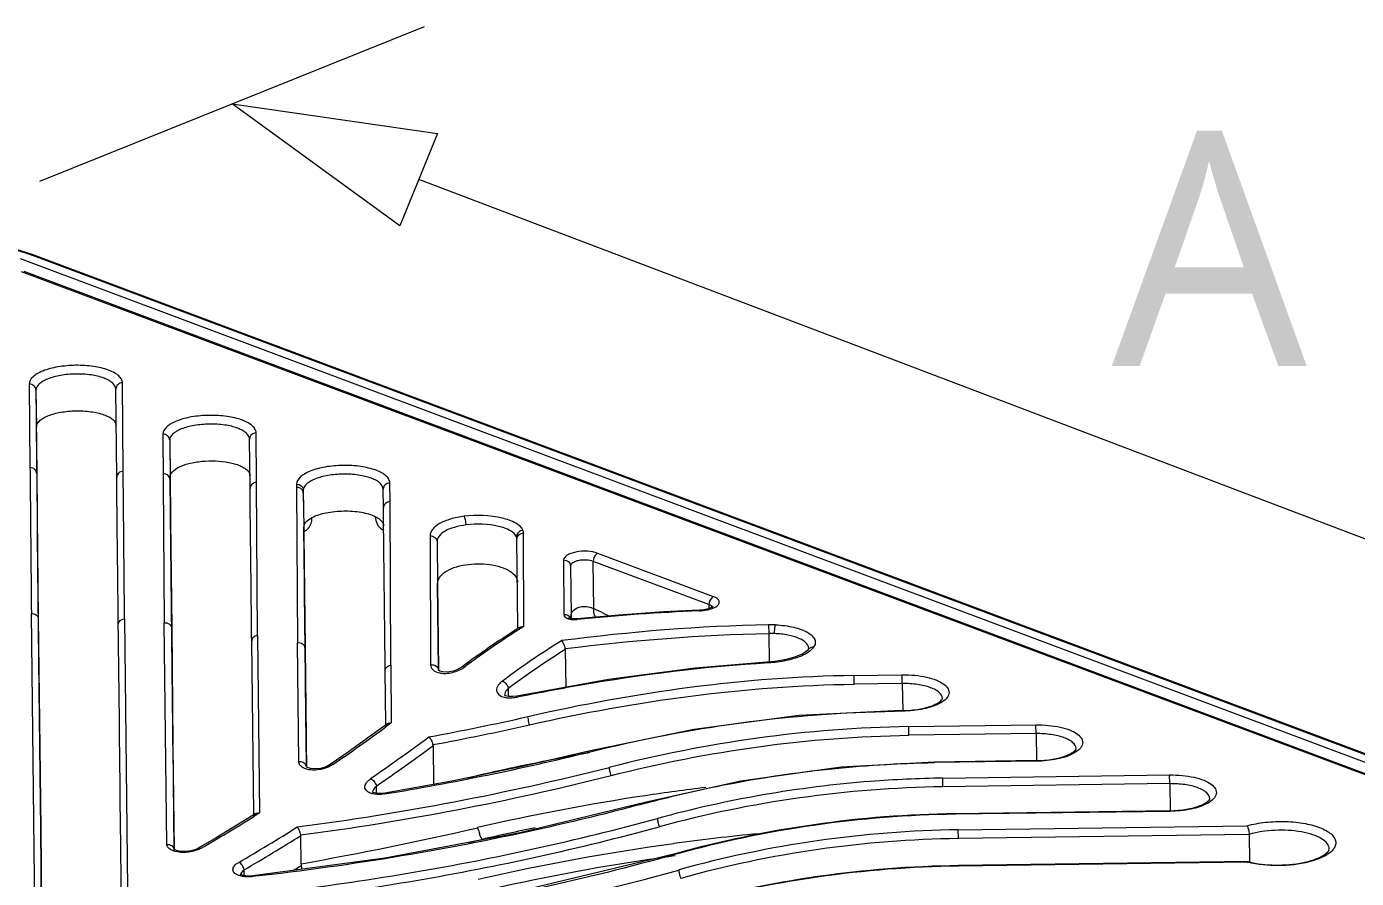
# Model space of a CAD drawing. Header units: millimetres. Extents: x 4229 to 8429, y -1187 to 1783.
# Drawn here: x 7250.9 to 7364.2, y 507 to 579.6 of the extents above; entities that cross this region are included whole.
import ezdxf

# ---------------------------------------------------------------- set-up
doc = ezdxf.new("R2010")
doc.units = ezdxf.units.MM
doc.styles.add('圖框文字', font='Microsoft JhengHei.ttf')

msp = doc.modelspace()

# ---------------------------------------------------------------- linework, layer by layer
at = {"lineweight": 5}
for p, q in [((7251.99, 566.45), (7284.8, 579.63)), ((7282.7, 562.64), (7268.4, 573.04)), ((7268.4, 573.04), (7285.9, 570.52)), ((7285.9, 570.52), (7282.7, 562.64))]:
    msp.add_line(p, q, dxfattribs=at)
at = {"linetype": 'Continuous', "lineweight": 5}
for p, q in [((7392.53, 525.47), (7284.3, 566.58)), ((7251.43, 560.17), (7249.8, 560.67)), ((7251.22, 560.16), (7251.43, 560.17)), ((7376.11, 513.39), (7251.22, 560.16)), ((7376.32, 513.4), (7251.43, 560.17)), ((7375.27, 513.04), (7250.34, 559.82)), ((7372.94, 512.86), (7250.44, 558.73)), ((7373.15, 512.87), (7250.65, 558.74)), ((7251.09, 549.15), (7251.16, 542.03)), ((7258.55, 541.19), (7258.48, 548.73)), ((7259.11, 541.72), (7259.04, 549.26)), ((7251.67, 548.64), (7251.71, 545.5)), ((7251.67, 548.64), (7251.74, 541.51)), ((7251.79, 537.86), (7251.71, 545.5)), ((7262.49, 544.88), (7262.61, 528.8)), ((7263.07, 544.37), (7263.11, 541.23)), ((7263.07, 544.37), (7263.1, 540.99)), ((7269.92, 540.24), (7269.88, 544.46)), ((7270.48, 540.77), (7270.44, 544.99)), ((7251.74, 541.51), (7251.77, 538.05)), ((7263.1, 540.99), (7263.13, 538.05)), ((7263.14, 538.01), (7263.11, 541.23)), ((7270.55, 527.71), (7270.48, 540.77)), ((7273.89, 540.61), (7273.89, 540.35)), ((7273.89, 540.35), (7273.96, 527.08)), ((7274.46, 540.1), (7274.51, 536.94)), ((7274.46, 540.1), (7274.46, 539.84)), ((7274.46, 539.84), (7274.49, 536.98)), ((7281.29, 538.6), (7281.27, 540.19)), ((7281.85, 539.13), (7281.83, 540.72)), ((7281.91, 525.18), (7281.85, 539.13)), ((7251.77, 538.05), (7251.77, 537.87)), ((7251.77, 537.87), (7251.87, 529.16)), ((7263.13, 538.05), (7263.13, 537.49)), ((7263.13, 537.49), (7263.24, 528.37)), ((7274.49, 536.98), (7274.5, 536.27)), ((7274.5, 536.27), (7274.61, 526.64)), ((7274.51, 536.58), (7274.64, 536.66)), ((7274.63, 536.65), (7274.63, 536.65)), ((7281.21, 536.75), (7281.21, 536.75)), ((7281.21, 536.75), (7281.31, 536.69)), ((7285.27, 536.21), (7285.31, 525.22)), ((7293.25, 528.49), (7293.23, 536.45)), ((7285.86, 535.71), (7285.91, 532.14)), ((7285.86, 535.71), (7285.9, 532.15)), ((7292.75, 528.42), (7292.67, 535.92)), ((7296.65, 534.16), (7296.66, 529.51)), ((7299.23, 530), (7299.17, 534.04)), ((7309.03, 530.35), (7299.17, 534.04)), ((7309.42, 531.03), (7299.56, 534.72)), ((7297.24, 533.65), (7297.3, 529.45)), ((7297.24, 533.65), (7297.28, 529.46)), ((7285.9, 532.15), (7285.98, 524.76)), ((7285.99, 524.88), (7285.91, 532.14)), ((7251.57, 504.04), (7251.28, 529.59)), ((7297.28, 529.46), (7297.28, 529.2)), ((7297.3, 529.2), (7297.3, 529.45)), ((7301.35, 529.46), (7297.8, 529.15)), ((7300.02, 529.62), (7300.51, 529.39)), ((7305.17, 529.73), (7301.35, 529.46)), ((7308.22, 529.88), (7305.17, 529.73)), ((7308.59, 529.91), (7308.22, 529.88)), ((7308.22, 529.83), (7308.22, 529.88)), ((7308.99, 529.99), (7308.59, 529.91)), ((7309.27, 530.1), (7308.99, 529.99)), ((7309.03, 530.35), (7309.04, 530.01)), ((7309.4, 530.18), (7309.27, 530.1)), ((7309.41, 530.19), (7309.4, 530.18)), ((7251.87, 529.16), (7252, 518.19)), ((7259.21, 529.13), (7259.48, 506.14)), ((7262.83, 509.91), (7262.61, 528.8)), ((7263.24, 528.37), (7263.35, 518.42)), ((7292.75, 528.31), (7292.66, 528.25)), ((7292.75, 528.31), (7292.66, 528.25)), ((7292.75, 528.31), (7292.75, 528.42)), ((7297.25, 529.2), (7297.22, 529.21)), ((7297.25, 529.19), (7297.25, 529.2)), ((7297.31, 529.18), (7297.25, 529.19)), ((7297.52, 529.14), (7297.31, 529.18)), ((7297.8, 529.15), (7297.52, 529.14)), ((7314.11, 528.63), (7314.13, 527.89)), ((7270.23, 512.53), (7270.06, 527.25)), ((7270.55, 527.71), (7270.73, 512.61)), ((7314.13, 527.89), (7314.16, 525.46)), ((7274.08, 516.96), (7273.96, 527.08)), ((7274.61, 526.64), (7274.69, 519.07)), ((7296.78, 526.54), (7296.83, 523.32)), ((7317.05, 526.16), (7316.42, 525.89)), ((7317.43, 526.44), (7317.05, 526.16)), ((7317.5, 526.52), (7317.43, 526.44)), ((7281.91, 525.18), (7281.96, 520.27)), ((7285.99, 524.76), (7285.99, 524.88)), ((7287.71, 524.87), (7287.25, 524.69)), ((7287.98, 525.03), (7287.71, 524.87)), ((7287.98, 525.03), (7287.98, 525.03)), ((7307.85, 524.94), (7300.49, 523.98)), ((7314.65, 525.51), (7307.85, 524.94)), ((7314.12, 525.41), (7314.12, 525.46)), ((7315.61, 525.66), (7314.65, 525.51)), ((7316.42, 525.89), (7315.61, 525.66)), ((7281.49, 520.19), (7281.44, 524.72)), ((7286.09, 524.69), (7285.98, 524.76)), ((7285.98, 524.76), (7285.98, 524.76)), ((7285.98, 524.76), (7285.98, 524.76)), ((7286.36, 524.62), (7286.09, 524.69)), ((7286.76, 524.6), (7286.36, 524.62)), ((7287.25, 524.69), (7286.76, 524.6)), ((7300.49, 523.98), (7292.65, 522.56)), ((7321.42, 524.31), (7325.51, 524.37)), ((7321.43, 523.57), (7321.42, 524.31)), ((7325.52, 523.62), (7325.51, 524.37)), ((7291.65, 522.62), (7291.61, 522.64)), ((7291.61, 522.64), (7291.61, 522.64)), ((7291.62, 522.61), (7291.62, 522.61)), ((7291.7, 522.59), (7291.65, 522.62)), ((7291.96, 522.52), (7291.95, 523.22)), ((7325.52, 523.62), (7321.43, 523.57)), ((7325.52, 523.62), (7325.56, 521.32)), ((7291.94, 522.53), (7291.7, 522.59)), ((7292.33, 522.52), (7291.94, 522.53)), ((7292.65, 522.56), (7292.33, 522.52)), ((7316.73, 520.89), (7307.76, 519.72)), ((7324.87, 521.31), (7316.73, 520.89)), ((7325.54, 521.32), (7324.87, 521.31)), ((7324.87, 521.26), (7324.87, 521.31)), ((7325.54, 521.27), (7324.87, 521.26)), ((7325.54, 521.32), (7325.54, 521.27)), ((7281.63, 520.19), (7280.17, 519.13)), ((7281.96, 520.27), (7281.49, 519.93)), ((7281.96, 520.27), (7281.49, 519.93)), ((7281.49, 520.09), (7281.49, 520.19)), ((7307.76, 519.72), (7298.81, 517.86)), ((7326.07, 519.95), (7336.91, 520.1)), ((7326.08, 519.21), (7326.07, 519.95)), ((7336.92, 519.36), (7326.08, 519.21)), ((7336.92, 519.36), (7336.91, 520.1)), ((7336.92, 519.36), (7336.95, 517.05)), ((7252.08, 511.2), (7252, 518.26)), ((7252, 518.19), (7252.08, 511.23)), ((7263.36, 518.22), (7263.35, 518.42)), ((7263.35, 518.22), (7263.45, 509.48)), ((7263.45, 509.47), (7263.36, 518.22)), ((7274.69, 519.07), (7274.7, 518.57)), ((7274.71, 518.58), (7274.7, 519.1)), ((7274.7, 518.57), (7274.72, 516.49)), ((7274.73, 517.02), (7274.71, 518.58)), ((7280.17, 519.13), (7278.27, 517.78)), ((7285.53, 518.33), (7285.57, 515.03)), ((7274.73, 516.49), (7274.73, 517.02)), ((7278.27, 517.78), (7276.74, 516.71)), ((7298.81, 517.86), (7293.27, 516.57)), ((7328.27, 516.93), (7320.31, 516.5)), ((7336.94, 517.05), (7328.27, 516.93)), ((7336.94, 517), (7328.27, 516.88)), ((7328.27, 516.88), (7328.27, 516.93)), ((7336.94, 517), (7336.94, 517.05)), ((7274.72, 516.49), (7274.72, 516.49)), ((7274.81, 516.46), (7274.77, 516.48)), ((7275.06, 516.37), (7274.81, 516.46)), ((7275.46, 516.34), (7275.06, 516.37)), ((7275.94, 516.39), (7275.46, 516.34)), ((7276.4, 516.53), (7275.94, 516.39)), ((7276.74, 516.71), (7276.4, 516.53)), ((7276.74, 516.71), (7276.74, 516.71)), ((7293.27, 516.57), (7287.13, 515.3)), ((7320.31, 516.5), (7311.77, 515.31)), ((7328.97, 515.56), (7348.31, 515.83)), ((7348.32, 515.09), (7348.31, 515.83)), ((7280.7, 514.28), (7280.69, 514.89)), ((7287.13, 515.3), (7281.41, 514.29)), ((7311.77, 515.31), (7303.68, 513.5)), ((7328.98, 514.82), (7328.97, 515.56)), ((7348.32, 515.09), (7328.98, 514.82)), ((7348.32, 515.09), (7348.35, 512.78)), ((7280.37, 514.38), (7280.35, 514.4)), ((7280.35, 514.4), (7280.35, 514.39)), ((7280.42, 514.35), (7280.37, 514.38)), ((7280.37, 514.34), (7280.37, 514.34)), ((7280.66, 514.28), (7280.42, 514.35)), ((7281.06, 514.25), (7280.66, 514.28)), ((7281.41, 514.29), (7281.06, 514.25)), ((7270.4, 512.54), (7268.94, 511.63)), ((7270.73, 512.61), (7270.2, 512.27)), ((7270.73, 512.61), (7270.2, 512.28)), ((7270.23, 512.43), (7270.23, 512.54)), ((7303.68, 513.5), (7292.91, 510.91)), ((7348.34, 512.78), (7330.05, 512.53)), ((7348.34, 512.73), (7330.05, 512.48)), ((7330.05, 512.48), (7330.05, 512.53)), ((7348.34, 512.73), (7348.34, 512.78)), ((7268.94, 511.63), (7267.04, 510.48)), ((7330.29, 511.16), (7354.9, 511.5)), ((7252.08, 511.23), (7252.16, 503.63)), ((7252.16, 503.6), (7252.08, 511.2)), ((7267.04, 510.48), (7265.51, 509.58)), ((7274.29, 508.27), (7274.26, 510.66)), ((7292.91, 510.91), (7281.42, 508.75)), ((7330.3, 510.41), (7330.29, 511.16)), ((7355.09, 510.76), (7330.3, 510.41)), ((7355.09, 510.76), (7355.12, 508.45)), ((7263.47, 509.47), (7263.45, 509.48)), ((7263.45, 509.43), (7263.45, 509.42)), ((7263.66, 509.38), (7263.47, 509.47)), ((7264, 509.31), (7263.66, 509.38)), ((7264.44, 509.3), (7264, 509.31)), ((7264.9, 509.36), (7264.44, 509.3)), ((7265.31, 509.49), (7264.9, 509.36)), ((7265.51, 509.58), (7265.31, 509.49)), ((7265.51, 509.58), (7265.51, 509.58)), ((7306.15, 509.1), (7290.91, 505.45)), ((7306.15, 509.1), (7306.14, 509.05)), ((7281.42, 508.75), (7270.17, 507.23)), ((7274.31, 508.08), (7273.63, 507.7)), ((7355, 508.45), (7330.32, 508.11)), ((7354.93, 508.4), (7330.32, 508.06)), ((7330.32, 508.06), (7330.32, 508.11)), ((7354.93, 508.4), (7355, 508.45)), ((7355, 508.45), (7355.01, 508.44)), ((7269.11, 507.34), (7269.07, 507.37)), ((7269.09, 507.28), (7269.09, 507.28)), ((7269.36, 507.26), (7269.11, 507.34)), ((7269.78, 507.21), (7269.36, 507.26)), ((7269.42, 507.28), (7269.42, 507.74)), ((7270.17, 507.23), (7269.78, 507.21))]:
    msp.add_line(p, q, dxfattribs=at)
for centre, radius, start, end in [((7274.2, 537.47), 0.921, 297.6054, 311.5142), ((7281.62, 537.58), 0.933, 239.6247, 243.8303), ((7315.72, 351.08), 178.9, 92.4044, 95.7498), ((7191.08, 300.88), 253.37, 64.5343, 64.7332), ((7331.85, 466.8), 72.77, 122.2808, 122.5259), ((7331.51, 466.94), 72.58, 122.1159, 122.2767), ((7331.63, 467.14), 72.36, 122.0346, 122.2808), ((7297.56, 531.42), 2.35, 268.5493, 275.747), ((7314.29, 519.13), 9.5, 87.4929, 91.0964), ((7333.3, 464.15), 75.9, 122.3786, 126.6656), ((7334.25, 463.16), 77.13, 122.5745, 126.6429), ((7336.54, 463.24), 75.54, 122.0346, 126.6619), ((7314.27, 519.88), 8.01, 87.4165, 91.0635), ((7337.64, 461.77), 76.57, 122.2441, 126.6327), ((7316.41, 528.03), 2.04, 307.0302, 309.7267), ((7243.97, 741.8), 226.5, 280.4813, 282.6584), ((7171.36, 670.05), 186.19, 304.5587, 306.2632), ((7244.01, 741.6), 227.01, 280.5348, 282.6559), ((7175.08, 668.14), 185.31, 304.5549, 306.4483), ((7175.35, 667.84), 185.72, 304.5548, 306.3861), ((7244.87, 736.52), 225.29, 279.3343, 283.851), ((7331.02, 335.35), 185.18, 100.0066, 102.3063), ((7244.53, 737.77), 228.27, 277.4045, 284.2056), ((7330.85, 336.14), 184.37, 102.3073, 103.03), ((7244.57, 737.5), 228.71, 277.4562, 284.2047), ((7222.3, 805.24), 297.12, 282.8679, 283.0283), ((7331.23, 329.93), 186.19, 96.9308, 98.53), ((7330.37, 417.44), 97.39, 90.8215, 105.2225), ((7280.74, 515.8), 1.62, 253.7031, 255.0623), ((7280.77, 514.34), 0.402, 175.2521, 180.8765), ((7331.08, 330.82), 185.29, 98.5274, 103.026), ((7331.35, 418.35), 94.14, 90.7904, 105.5367), ((7331.33, 418.45), 94.09, 90.7739, 105.5211), ((7181.09, 655.31), 168.53, 300.1514, 301.9227), ((7184.67, 653.49), 167.81, 300.1489, 302.1409), ((7222.17, 801.6), 297.93, 280.0769, 283.0268), ((7330.98, 331.94), 183.11, 101.5798, 103.0277), ((7184.94, 653.18), 168.19, 300.1492, 302.0758), ((7222.33, 801.49), 298.84, 282.7962, 283.0283), ((7331.3, 325.29), 186.41, 95.556, 97.787), ((7331.59, 417.55), 93.62, 90.7933, 105.57), ((7331.55, 417.6), 92.82, 90.7696, 105.575), ((7263.01, 509.42), 0.434, 0.873, 7.8438), ((7331.17, 326.14), 185.54, 97.7857, 103.023), ((7331.14, 326.94), 183.71, 98.5128, 103.0245), ((7331.24, 326.35), 184.3, 97.8187, 98.5147), ((7331.56, 414.63), 93.44, 90.7607, 105.566), ((7331.57, 414.77), 93.34, 90.7661, 105.5795), ((7356.81, 515.81), 7.64, 255.7509, 256.1771), ((7246.85, 721.75), 222.17, 272.9824, 285.5631)]:
    msp.add_arc(centre, radius, start, end, dxfattribs=at)
for points, knots in [([(7251.22, 560.16), (7250.09, 560.59), (7247.55, 561.16), (7243.59, 561.39), (7239.63, 561.04), (7237.1, 560.41), (7235.99, 559.95)], [0, 0, 0, 0, 0.23305, 0.499945, 0.766804, 1, 1, 1, 1]), ([(7259.04, 549.26), (7259.04, 549.36), (7258.97, 549.59), (7258.72, 549.88), (7258.34, 550.14), (7257.63, 550.46), (7256.51, 550.7), (7255.05, 550.79), (7253.59, 550.66), (7252.48, 550.39), (7251.77, 550.05), (7251.32, 549.73), (7251.09, 549.37), (7251.09, 549.15)], [0, 0, 0, 0, 0.034332, 0.074867, 0.124909, 0.185186, 0.332031, 0.500275, 0.668625, 0.815762, 0.876229, 0.926463, 1, 1, 1, 1]), ([(7258.48, 548.73), (7258.48, 548.92), (7258.28, 549.22), (7257.88, 549.48), (7257.27, 549.76), (7256.31, 549.97), (7255.06, 550.04), (7253.81, 549.93), (7252.86, 549.69), (7252.25, 549.4), (7251.86, 549.13), (7251.67, 548.83), (7251.67, 548.64)], [0, 0, 0, 0, 0.073419, 0.123539, 0.183905, 0.33098, 0.499487, 0.6681, 0.815467, 0.876024, 0.926339, 1, 1, 1, 1]), ([(7251.67, 548.64), (7251.67, 548.77), (7251.53, 549.06), (7251.24, 549.15), (7251.09, 549.15)], [0, 0, 0, 0, 0.485465, 1, 1, 1, 1]), ([(7259.04, 549.26), (7258.9, 549.26), (7258.61, 549.15), (7258.48, 548.86), (7258.48, 548.73)], [0, 0, 0, 0, 0.51455, 1, 1, 1, 1]), ([(7251.71, 545.5), (7251.71, 545.69), (7251.9, 545.99), (7252.29, 546.26), (7252.88, 546.55), (7253.82, 546.79), (7255.06, 546.9), (7256.3, 546.84), (7257.26, 546.63), (7257.88, 546.37), (7258.29, 546.12), (7258.51, 545.82), (7258.52, 545.63)], [0, 0, 0, 0, 0.073201, 0.12304, 0.18298, 0.328941, 0.496402, 0.66459, 0.812564, 0.873827, 0.925015, 1, 1, 1, 1]), ([(7270.44, 544.99), (7270.44, 545.1), (7270.37, 545.32), (7270.12, 545.61), (7269.74, 545.87), (7269.03, 546.19), (7267.91, 546.44), (7266.45, 546.52), (7264.99, 546.4), (7263.88, 546.12), (7263.17, 545.78), (7262.72, 545.46), (7262.49, 545.1), (7262.49, 544.88)], [0, 0, 0, 0, 0.034332, 0.074867, 0.124909, 0.185186, 0.332031, 0.500275, 0.668625, 0.815762, 0.876229, 0.926463, 1, 1, 1, 1]), ([(7269.88, 544.46), (7269.88, 544.65), (7269.67, 544.95), (7269.28, 545.21), (7268.67, 545.49), (7267.71, 545.7), (7266.46, 545.77), (7265.21, 545.66), (7264.25, 545.43), (7263.65, 545.14), (7263.26, 544.87), (7263.06, 544.56), (7263.07, 544.37)], [0, 0, 0, 0, 0.073419, 0.123539, 0.183905, 0.33098, 0.499487, 0.6681, 0.815467, 0.876024, 0.926339, 1, 1, 1, 1]), ([(7263.07, 544.37), (7263.06, 544.5), (7262.93, 544.79), (7262.63, 544.88), (7262.49, 544.88)], [0, 0, 0, 0, 0.485465, 1, 1, 1, 1]), ([(7270.44, 544.99), (7270.29, 544.99), (7270, 544.89), (7269.88, 544.6), (7269.88, 544.46)], [0, 0, 0, 0, 0.51455, 1, 1, 1, 1]), ([(7251.74, 541.51), (7251.74, 541.65), (7251.6, 541.93), (7251.31, 542.03), (7251.16, 542.03)], [0, 0, 0, 0, 0.485465, 1, 1, 1, 1]), ([(7251.16, 542.03), (7251.17, 541.17), (7251.21, 537.03), (7251.25, 532.89), (7251.28, 529.59)], [0, 0, 0, 0, 0.20577, 1, 1, 1, 1]), ([(7263.27, 541.64), (7263.42, 541.82), (7263.89, 542.13), (7264.75, 542.42), (7265.82, 542.6), (7266.97, 542.63), (7268.07, 542.51), (7268.88, 542.29), (7269.39, 542.04), (7269.73, 541.8), (7269.91, 541.53), (7269.92, 541.36)], [0, 0, 0, 0, 0.094933, 0.223339, 0.376252, 0.538912, 0.694708, 0.828315, 0.883362, 0.929742, 1, 1, 1, 1]), ([(7281.83, 540.72), (7281.83, 540.83), (7281.77, 541.06), (7281.52, 541.35), (7281.14, 541.6), (7280.42, 541.92), (7279.31, 542.17), (7277.84, 542.26), (7276.38, 542.13), (7275.27, 541.85), (7274.57, 541.51), (7274.11, 541.2), (7273.89, 540.84), (7273.89, 540.61)], [0, 0, 0, 0, 0.034332, 0.074867, 0.124909, 0.185186, 0.332031, 0.500275, 0.668625, 0.815762, 0.876229, 0.926463, 1, 1, 1, 1]), ([(7259.11, 541.72), (7258.97, 541.72), (7258.68, 541.62), (7258.55, 541.33), (7258.55, 541.19)], [0, 0, 0, 0, 0.514329, 1, 1, 1, 1]), ([(7258.69, 528.68), (7258.68, 529.9), (7258.63, 534.07), (7258.58, 538.24), (7258.55, 541.19)], [0, 0, 0, 0, 0.292081, 1, 1, 1, 1]), ([(7259.21, 529.13), (7259.21, 530.36), (7259.19, 532.7), (7259.16, 536.03), (7259.13, 539), (7259.11, 540.86), (7259.11, 541.72)], [0, 0, 0, 0, 0.292147, 0.557192, 0.793615, 1, 1, 1, 1]), ([(7263.1, 540.99), (7263.1, 541.12), (7262.96, 541.41), (7262.67, 541.51), (7262.52, 541.5)], [0, 0, 0, 0, 0.481182, 1, 1, 1, 1]), ([(7263.11, 541.23), (7263.11, 541.27), (7263.12, 541.42), (7263.2, 541.55), (7263.27, 541.64)], [0, 0, 0, 0, 0.232731, 1, 1, 1, 1]), ([(7270.48, 540.77), (7270.34, 540.77), (7270.05, 540.66), (7269.92, 540.37), (7269.92, 540.24)], [0, 0, 0, 0, 0.514545, 1, 1, 1, 1]), ([(7281.27, 540.19), (7281.27, 540.38), (7281.07, 540.69), (7280.68, 540.95), (7280.06, 541.22), (7279.11, 541.43), (7277.85, 541.51), (7276.6, 541.4), (7275.65, 541.16), (7275.05, 540.87), (7274.66, 540.6), (7274.46, 540.29), (7274.46, 540.1)], [0, 0, 0, 0, 0.073419, 0.123539, 0.183905, 0.33098, 0.499487, 0.6681, 0.815467, 0.876024, 0.926339, 1, 1, 1, 1]), ([(7270.06, 527.25), (7270.05, 528.51), (7270, 532.84), (7269.95, 537.16), (7269.92, 540.24)], [0, 0, 0, 0, 0.289793, 1, 1, 1, 1]), ([(7273.89, 540.61), (7274.03, 540.62), (7274.32, 540.52), (7274.46, 540.23), (7274.46, 540.1)], [0, 0, 0, 0, 0.514535, 1, 1, 1, 1]), ([(7274.46, 539.84), (7274.46, 539.92), (7274.41, 540.11), (7274.27, 540.24), (7274.18, 540.28)], [0, 0, 0, 0, 0.474815, 1, 1, 1, 1]), ([(7281.83, 540.72), (7281.69, 540.72), (7281.4, 540.62), (7281.27, 540.33), (7281.27, 540.19)], [0, 0, 0, 0, 0.51455, 1, 1, 1, 1]), ([(7281.85, 539.13), (7281.71, 539.13), (7281.42, 539.02), (7281.29, 538.73), (7281.29, 538.6)], [0, 0, 0, 0, 0.514545, 1, 1, 1, 1]), ([(7281.44, 524.72), (7281.43, 526.04), (7281.37, 530.67), (7281.32, 535.29), (7281.29, 538.6)], [0, 0, 0, 0, 0.285493, 1, 1, 1, 1]), ([(7252, 518.26), (7251.98, 520.14), (7251.9, 526.67), (7251.83, 533.2), (7251.79, 537.86)], [0, 0, 0, 0, 0.287829, 1, 1, 1, 1]), ([(7263.35, 518.42), (7263.33, 520.3), (7263.26, 526.83), (7263.19, 533.36), (7263.14, 538.01)], [0, 0, 0, 0, 0.287829, 1, 1, 1, 1]), ([(7274.51, 536.94), (7274.51, 537.1), (7274.68, 537.47), (7275.01, 537.68), (7275.2, 537.78)], [0, 0, 0, 0, 0.426479, 1, 1, 1, 1]), ([(7274.82, 536.78), (7274.95, 536.9), (7275.15, 537.22), (7275.2, 537.59), (7275.2, 537.78)], [0, 0, 0, 0, 0.489823, 1, 1, 1, 1]), ([(7275.2, 537.78), (7275.57, 537.97), (7276.47, 538.24), (7277.9, 538.38), (7279.33, 538.28), (7280.24, 538.04), (7280.62, 537.85)], [0, 0, 0, 0, 0.226891, 0.500369, 0.773647, 1, 1, 1, 1]), ([(7280.62, 537.85), (7280.62, 537.64), (7280.69, 537.22), (7280.98, 536.88), (7281.15, 536.78)], [0, 0, 0, 0, 0.513617, 1, 1, 1, 1]), ([(7280.62, 537.85), (7280.71, 537.8), (7281.01, 537.63), (7281.29, 537.33), (7281.32, 537.09)], [0, 0, 0, 0, 0.310738, 1, 1, 1, 1]), ([(7288.18, 537.88), (7287.78, 537.83), (7287.06, 537.69), (7286.13, 537.33), (7285.47, 536.86), (7285.27, 536.41), (7285.27, 536.21)], [0, 0, 0, 0, 0.334228, 0.616631, 0.834432, 1, 1, 1, 1]), ([(7293.18, 536.69), (7293.08, 536.95), (7292.48, 537.42), (7290.79, 537.96), (7289.24, 538.01), (7288.18, 537.88)], [0, 0, 0, 0, 0.158421, 0.395116, 1, 1, 1, 1]), ([(7288.34, 537.14), (7288.34, 537.29), (7288.31, 537.5), (7288.24, 537.74), (7288.2, 537.84), (7288.18, 537.88)], [0, 0, 0, 0, 0.571533, 0.82656, 1, 1, 1, 1]), ([(7274.7, 519.1), (7274.68, 520.78), (7274.61, 526.73), (7274.55, 532.68), (7274.51, 536.94)], [0, 0, 0, 0, 0.283573, 1, 1, 1, 1]), ([(7285.27, 536.21), (7285.42, 536.22), (7285.71, 536.13), (7285.86, 535.84), (7285.86, 535.71)], [0, 0, 0, 0, 0.518549, 1, 1, 1, 1]), ([(7288.34, 537.14), (7288, 537.1), (7287.38, 536.98), (7286.59, 536.68), (7286.03, 536.27), (7285.86, 535.88), (7285.86, 535.71)], [0, 0, 0, 0, 0.333165, 0.615468, 0.833093, 1, 1, 1, 1]), ([(7292.63, 536.12), (7292.54, 536.35), (7292.03, 536.76), (7290.58, 537.22), (7289.25, 537.26), (7288.34, 537.14)], [0, 0, 0, 0, 0.158431, 0.395115, 1, 1, 1, 1]), ([(7293.18, 536.69), (7293.04, 536.68), (7292.76, 536.55), (7292.63, 536.26), (7292.63, 536.12)], [0, 0, 0, 0, 0.512383, 1, 1, 1, 1]), ([(7292.67, 535.92), (7292.67, 536.06), (7292.8, 536.35), (7293.09, 536.45), (7293.23, 536.45)], [0, 0, 0, 0, 0.484985, 1, 1, 1, 1]), ([(7299.56, 534.72), (7299.28, 534.83), (7298.65, 534.93), (7297.87, 534.89), (7297.29, 534.73), (7296.9, 534.57), (7296.65, 534.32), (7296.65, 534.16)], [0, 0, 0, 0, 0.280487, 0.590547, 0.729556, 0.845853, 1, 1, 1, 1]), ([(7296.65, 534.16), (7296.79, 534.16), (7297.09, 534.07), (7297.23, 533.79), (7297.24, 533.65)], [0, 0, 0, 0, 0.516829, 1, 1, 1, 1]), ([(7299.17, 534.04), (7298.99, 534.11), (7298.57, 534.17), (7298.05, 534.15), (7297.66, 534.04), (7297.4, 533.93), (7297.24, 533.76), (7297.24, 533.65)], [0, 0, 0, 0, 0.279461, 0.588455, 0.727139, 0.843708, 1, 1, 1, 1]), ([(7299.56, 534.72), (7299.51, 534.7), (7299.28, 534.54), (7299.17, 534.25), (7299.17, 534.04)], [0, 0, 0, 0, 0.219836, 1, 1, 1, 1]), ([(7286.08, 532.67), (7286.2, 532.85), (7286.58, 533.2), (7287.66, 533.69), (7289.3, 533.92), (7290.95, 533.74), (7292.03, 533.27), (7292.43, 532.94), (7292.55, 532.75)], [0, 0, 0, 0, 0.095089, 0.213565, 0.50047, 0.787066, 0.905224, 1, 1, 1, 1]), ([(7285.91, 532.14), (7285.91, 532.27), (7285.96, 532.46), (7286.05, 532.62), (7286.08, 532.67)], [0, 0, 0, 0, 0.735931, 1, 1, 1, 1]), ([(7292.55, 532.75), (7292.58, 532.72), (7292.66, 532.57), (7292.71, 532.41), (7292.72, 532.28)], [0, 0, 0, 0, 0.263044, 1, 1, 1, 1]), ([(7309.42, 531.03), (7309.37, 531.01), (7309.14, 530.84), (7309.03, 530.55), (7309.03, 530.34)], [0, 0, 0, 0, 0.220465, 1, 1, 1, 1]), ([(7309.42, 530.07), (7309.55, 530.13), (7309.77, 530.23), (7309.98, 530.56), (7309.78, 530.89), (7309.56, 530.98), (7309.42, 531.03)], [0, 0, 0, 0, 0.302923, 0.505989, 0.704024, 1, 1, 1, 1]), ([(7251.28, 529.59), (7251.42, 529.6), (7251.7, 529.54), (7251.87, 529.28), (7251.87, 529.16)], [0, 0, 0, 0, 0.544054, 1, 1, 1, 1]), ([(7296.66, 529.51), (7296.78, 529.52), (7297.02, 529.48), (7297.2, 529.3), (7297.25, 529.19)], [0, 0, 0, 0, 0.501214, 1, 1, 1, 1]), ([(7296.66, 529.51), (7296.66, 529.44), (7296.75, 529.27), (7296.9, 529.19), (7296.99, 529.16)], [0, 0, 0, 0, 0.426985, 1, 1, 1, 1]), ([(7297.39, 529.75), (7297.55, 530.01), (7298.09, 530.22), (7298.74, 530.2), (7299.09, 530.09), (7299.23, 530)], [0, 0, 0, 0, 0.46993, 0.746579, 1, 1, 1, 1]), ([(7299.37, 529.28), (7299.34, 529.33), (7299.24, 529.56), (7299.22, 529.81), (7299.23, 530)], [0, 0, 0, 0, 0.24023, 1, 1, 1, 1]), ([(7308.86, 529.9), (7308.91, 529.91), (7309.1, 529.95), (7309.29, 530.01), (7309.42, 530.07)], [0, 0, 0, 0, 0.268307, 1, 1, 1, 1]), ([(7309.28, 530.21), (7309.26, 530.22), (7309.19, 530.28), (7309.1, 530.32), (7309.03, 530.35)], [0, 0, 0, 0, 0.216795, 1, 1, 1, 1]), ([(7258.69, 528.68), (7258.69, 528.8), (7258.83, 529.04), (7259.08, 529.12), (7259.21, 529.13)], [0, 0, 0, 0, 0.45878, 1, 1, 1, 1]), ([(7258.94, 506.07), (7258.92, 507.73), (7258.84, 515.27), (7258.76, 522.81), (7258.69, 528.68)], [0, 0, 0, 0, 0.220763, 1, 1, 1, 1]), ([(7262.61, 528.8), (7262.76, 528.82), (7263.06, 528.76), (7263.23, 528.49), (7263.24, 528.37)], [0, 0, 0, 0, 0.543197, 1, 1, 1, 1]), ([(7296.99, 529.16), (7297.03, 529.15), (7297.2, 529.1), (7297.37, 529.08), (7297.5, 529.07)], [0, 0, 0, 0, 0.226333, 1, 1, 1, 1]), ([(7297.8, 529.15), (7297.8, 529.15), (7297.8, 529.11), (7297.8, 529.1), (7297.8, 529.08)], [0, 0, 0, 0, 0.278425, 1, 1, 1, 1]), ([(7314.64, 527.88), (7314.63, 528.03), (7314.65, 528.28), (7314.67, 528.53), (7314.71, 528.63)], [0, 0, 0, 0, 0.580701, 1, 1, 1, 1]), ([(7314.71, 528.63), (7315.24, 528.6), (7316.18, 528.49), (7317.25, 528.14), (7317.83, 527.73), (7318.08, 527.4), (7318.13, 527.04), (7318.03, 526.82), (7317.96, 526.72)], [0, 0, 0, 0, 0.359987, 0.648813, 0.757773, 0.844679, 0.91976, 1, 1, 1, 1]), ([(7270.55, 527.71), (7270.43, 527.69), (7270.18, 527.61), (7270.06, 527.37), (7270.06, 527.25)], [0, 0, 0, 0, 0.538216, 1, 1, 1, 1]), ([(7296.47, 527.28), (7296.55, 527.2), (7296.67, 526.97), (7296.75, 526.74), (7296.78, 526.6)], [0, 0, 0, 0, 0.440859, 1, 1, 1, 1]), ([(7317.54, 526.61), (7317.54, 527.01), (7316.75, 527.52), (7315.74, 527.78), (7315.02, 527.87), (7314.64, 527.88)], [0, 0, 0, 0, 0.359577, 0.654129, 1, 1, 1, 1]), ([(7274.61, 526.64), (7274.61, 526.77), (7274.42, 527.05), (7274.11, 527.1), (7273.96, 527.08)], [0, 0, 0, 0, 0.459156, 1, 1, 1, 1]), ([(7314.12, 525.41), (7314.63, 525.44), (7315.58, 525.56), (7316.51, 525.83), (7316.92, 526)], [0, 0, 0, 0, 0.531556, 1, 1, 1, 1]), ([(7316.92, 526), (7316.99, 526.03), (7317.24, 526.14), (7317.48, 526.28), (7317.64, 526.4)], [0, 0, 0, 0, 0.274992, 1, 1, 1, 1]), ([(7317.5, 526.53), (7317.51, 526.54), (7317.53, 526.57), (7317.54, 526.6), (7317.54, 526.61)], [0, 0, 0, 0, 0.475511, 1, 1, 1, 1]), ([(7317.71, 526.46), (7317.74, 526.48), (7317.83, 526.56), (7317.91, 526.65), (7317.96, 526.72)], [0, 0, 0, 0, 0.2694, 1, 1, 1, 1]), ([(7281.44, 524.72), (7281.44, 524.83), (7281.55, 525.06), (7281.78, 525.16), (7281.91, 525.18)], [0, 0, 0, 0, 0.458496, 1, 1, 1, 1]), ([(7285.31, 525.22), (7285.47, 525.24), (7285.79, 525.19), (7285.98, 524.9), (7285.98, 524.76)], [0, 0, 0, 0, 0.53543, 1, 1, 1, 1]), ([(7285.31, 525.22), (7285.31, 525.14), (7285.35, 524.97), (7285.59, 524.67), (7285.88, 524.57), (7286.09, 524.53)], [0, 0, 0, 0, 0.212466, 0.439029, 1, 1, 1, 1]), ([(7287.73, 524.76), (7287.78, 524.78), (7287.95, 524.86), (7288.11, 524.96), (7288.22, 525.04)], [0, 0, 0, 0, 0.261712, 1, 1, 1, 1]), ([(7288.22, 525.04), (7288.2, 525.05), (7288.12, 525.07), (7288.03, 525.07), (7287.98, 525.03)], [0, 0, 0, 0, 0.281924, 1, 1, 1, 1]), ([(7292.64, 522.47), (7294.41, 522.83), (7301.51, 524.19), (7308.71, 525.09), (7314.12, 525.41)], [0, 0, 0, 0, 0.249797, 1, 1, 1, 1]), ([(7286.09, 524.53), (7286.13, 524.52), (7286.3, 524.49), (7286.47, 524.49), (7286.6, 524.49)], [0, 0, 0, 0, 0.238531, 1, 1, 1, 1]), ([(7291.43, 523.84), (7291.18, 523.65), (7290.85, 523.27), (7290.99, 522.82), (7291.2, 522.58), (7291.44, 522.49), (7291.61, 522.45)], [0, 0, 0, 0, 0.506823, 0.612029, 0.724549, 1, 1, 1, 1]), ([(7291.43, 523.84), (7291.56, 523.79), (7291.78, 523.6), (7291.92, 523.35), (7291.95, 523.22)], [0, 0, 0, 0, 0.501103, 1, 1, 1, 1]), ([(7321.42, 524.31), (7316.74, 524.24), (7307.38, 523.53), (7298.17, 521.83), (7293.61, 520.8)], [0, 0, 0, 0, 0.50048, 1, 1, 1, 1]), ([(7325.51, 524.37), (7325.87, 524.37), (7326.57, 524.35), (7327.56, 524.2), (7328.39, 523.95), (7329.03, 523.63), (7329.4, 523.28), (7329.51, 522.97), (7329.5, 522.66), (7329.25, 522.26), (7328.93, 522.05), (7328.75, 521.95)], [0, 0, 0, 0, 0.187137, 0.362467, 0.51537, 0.63869, 0.731395, 0.769811, 0.806693, 0.889428, 1, 1, 1, 1]), ([(7291.95, 523.22), (7291.9, 523.17), (7291.74, 523.01), (7291.62, 522.78), (7291.62, 522.61)], [0, 0, 0, 0, 0.289718, 1, 1, 1, 1]), ([(7293.74, 520.11), (7298.28, 521.13), (7307.46, 522.81), (7316.77, 523.5), (7321.43, 523.57)], [0, 0, 0, 0, 0.499595, 1, 1, 1, 1]), ([(7328.94, 522.35), (7328.94, 522.54), (7328.74, 522.84), (7328.34, 523.1), (7327.73, 523.37), (7326.77, 523.58), (7325.96, 523.63), (7325.52, 523.62)], [0, 0, 0, 0, 0.1471, 0.247526, 0.368438, 0.662773, 1, 1, 1, 1]), ([(7291.61, 522.45), (7291.64, 522.44), (7291.8, 522.41), (7291.97, 522.4), (7292.09, 522.41)], [0, 0, 0, 0, 0.236293, 1, 1, 1, 1]), ([(7292.64, 522.47), (7292.64, 522.49), (7292.64, 522.51), (7292.64, 522.56), (7292.65, 522.56)], [0, 0, 0, 0, 0.703337, 1, 1, 1, 1]), ([(7325.54, 521.32), (7326.01, 521.32), (7326.89, 521.4), (7327.9, 521.65), (7328.51, 521.93), (7328.78, 522.12), (7328.91, 522.26), (7328.94, 522.33), (7328.94, 522.35)], [0, 0, 0, 0, 0.386786, 0.717848, 0.845573, 0.9374, 0.98694, 1, 1, 1, 1]), ([(7328.75, 521.95), (7328.31, 521.71), (7327.24, 521.39), (7326.15, 521.28), (7325.54, 521.27)], [0, 0, 0, 0, 0.451165, 1, 1, 1, 1]), ([(7293.74, 520.11), (7293.73, 520.17), (7293.67, 520.4), (7293.62, 520.63), (7293.61, 520.8)], [0, 0, 0, 0, 0.270011, 1, 1, 1, 1]), ([(7298.8, 517.78), (7303.06, 518.84), (7311.69, 520.52), (7320.47, 521.2), (7324.87, 521.26)], [0, 0, 0, 0, 0.499435, 1, 1, 1, 1]), ([(7326.07, 519.95), (7321.76, 519.89), (7313.16, 519.22), (7304.71, 517.54), (7300.54, 516.48)], [0, 0, 0, 0, 0.500591, 1, 1, 1, 1]), ([(7300.69, 515.78), (7304.83, 516.83), (7313.25, 518.49), (7321.8, 519.15), (7326.08, 519.21)], [0, 0, 0, 0, 0.499416, 1, 1, 1, 1]), ([(7336.91, 520.1), (7337.27, 520.11), (7337.97, 520.08), (7338.95, 519.93), (7339.79, 519.69), (7340.43, 519.37), (7340.79, 519.01), (7340.9, 518.7), (7340.9, 518.39), (7340.64, 517.99), (7340.33, 517.79), (7340.14, 517.68)], [0, 0, 0, 0, 0.187137, 0.362467, 0.51537, 0.63869, 0.731395, 0.769811, 0.806693, 0.889428, 1, 1, 1, 1]), ([(7340.34, 518.08), (7340.34, 518.27), (7340.13, 518.57), (7339.74, 518.83), (7339.13, 519.1), (7338.17, 519.31), (7337.35, 519.36), (7336.92, 519.36)], [0, 0, 0, 0, 0.1471, 0.247526, 0.368438, 0.662773, 1, 1, 1, 1]), ([(7285.18, 519.07), (7285.25, 518.99), (7285.38, 518.78), (7285.47, 518.55), (7285.51, 518.42)], [0, 0, 0, 0, 0.445203, 1, 1, 1, 1]), ([(7336.94, 517.05), (7337.41, 517.05), (7338.29, 517.13), (7339.29, 517.38), (7339.91, 517.66), (7340.18, 517.85), (7340.31, 517.99), (7340.34, 518.06), (7340.34, 518.08)], [0, 0, 0, 0, 0.386786, 0.717848, 0.845573, 0.9374, 0.98694, 1, 1, 1, 1]), ([(7274.53, 516.84), (7274.44, 516.91), (7274.27, 516.97), (7274.11, 516.96), (7274.08, 516.96)], [0, 0, 0, 0, 0.761122, 1, 1, 1, 1]), ([(7274.44, 516.44), (7274.34, 516.5), (7274.16, 516.63), (7274.08, 516.86), (7274.08, 516.96)], [0, 0, 0, 0, 0.541754, 1, 1, 1, 1]), ([(7298.8, 517.78), (7298.8, 517.8), (7298.8, 517.82), (7298.8, 517.86), (7298.81, 517.86)], [0, 0, 0, 0, 0.689829, 1, 1, 1, 1]), ([(7340.14, 517.68), (7339.71, 517.44), (7338.64, 517.12), (7337.54, 517.01), (7336.94, 517)], [0, 0, 0, 0, 0.451165, 1, 1, 1, 1]), ([(7275.38, 516.25), (7275.29, 516.25), (7274.97, 516.26), (7274.65, 516.33), (7274.44, 516.44)], [0, 0, 0, 0, 0.278781, 1, 1, 1, 1]), ([(7274.72, 516.49), (7274.72, 516.52), (7274.71, 516.65), (7274.62, 516.78), (7274.53, 516.84)], [0, 0, 0, 0, 0.224096, 1, 1, 1, 1]), ([(7276.98, 516.72), (7276.94, 516.69), (7276.79, 516.6), (7276.63, 516.52), (7276.5, 516.47)], [0, 0, 0, 0, 0.237499, 1, 1, 1, 1]), ([(7276.98, 516.72), (7276.96, 516.73), (7276.88, 516.75), (7276.79, 516.74), (7276.74, 516.71)], [0, 0, 0, 0, 0.27643, 1, 1, 1, 1]), ([(7300.69, 515.78), (7300.66, 515.91), (7300.6, 516.14), (7300.55, 516.38), (7300.54, 516.48)], [0, 0, 0, 0, 0.566305, 1, 1, 1, 1]), ([(7303.67, 513.43), (7305.67, 513.97), (7313.74, 515.88), (7322.05, 516.79), (7328.27, 516.88)], [0, 0, 0, 0, 0.249658, 1, 1, 1, 1]), ([(7348.31, 515.83), (7348.67, 515.84), (7349.37, 515.81), (7350.35, 515.66), (7351.19, 515.42), (7351.83, 515.1), (7352.19, 514.74), (7352.3, 514.43), (7352.29, 514.12), (7352.04, 513.73), (7351.73, 513.52), (7351.54, 513.41)], [0, 0, 0, 0, 0.187137, 0.362467, 0.51537, 0.63869, 0.731395, 0.769811, 0.806693, 0.889428, 1, 1, 1, 1]), ([(7280.28, 514.25), (7280.13, 514.29), (7279.92, 514.38), (7279.74, 514.61), (7279.63, 515.02), (7279.95, 515.35), (7280.19, 515.51)], [0, 0, 0, 0, 0.275459, 0.386627, 0.489825, 1, 1, 1, 1]), ([(7280.19, 515.51), (7280.32, 515.47), (7280.53, 515.28), (7280.66, 515.02), (7280.69, 514.89)], [0, 0, 0, 0, 0.483566, 1, 1, 1, 1]), ([(7280.69, 514.89), (7280.65, 514.85), (7280.5, 514.71), (7280.38, 514.52), (7280.37, 514.38)], [0, 0, 0, 0, 0.293351, 1, 1, 1, 1]), ([(7328.97, 515.56), (7326.91, 515.53), (7321.78, 515.3), (7313.62, 514.27), (7307.6, 512.93), (7304.64, 512.12)], [0, 0, 0, 0, 0.250469, 0.625716, 1, 1, 1, 1]), ([(7351.74, 513.81), (7351.73, 514), (7351.53, 514.3), (7351.14, 514.56), (7350.52, 514.83), (7349.57, 515.05), (7348.75, 515.09), (7348.32, 515.09)], [0, 0, 0, 0, 0.1471, 0.247526, 0.368438, 0.662773, 1, 1, 1, 1]), ([(7280.86, 514.17), (7280.81, 514.17), (7280.63, 514.18), (7280.45, 514.2), (7280.32, 514.24)], [0, 0, 0, 0, 0.265265, 1, 1, 1, 1]), ([(7281.41, 514.21), (7281.41, 514.23), (7281.41, 514.25), (7281.41, 514.29), (7281.41, 514.29)], [0, 0, 0, 0, 0.710131, 1, 1, 1, 1]), ([(7348.34, 512.78), (7348.81, 512.79), (7349.68, 512.86), (7350.69, 513.11), (7351.31, 513.39), (7351.57, 513.58), (7351.71, 513.72), (7351.74, 513.79), (7351.74, 513.81)], [0, 0, 0, 0, 0.386786, 0.717848, 0.845573, 0.9374, 0.98694, 1, 1, 1, 1]), ([(7303.67, 513.43), (7300.93, 512.7), (7289.89, 509.98), (7278.64, 508.1), (7270.17, 507.17)], [0, 0, 0, 0, 0.249611, 1, 1, 1, 1]), ([(7303.67, 513.43), (7303.67, 513.44), (7303.67, 513.46), (7303.66, 513.49), (7303.68, 513.5)], [0, 0, 0, 0, 0.384322, 1, 1, 1, 1]), ([(7351.54, 513.41), (7351.11, 513.18), (7350.04, 512.85), (7348.94, 512.74), (7348.34, 512.73)], [0, 0, 0, 0, 0.451165, 1, 1, 1, 1]), ([(7262.69, 504.93), (7269.78, 505.48), (7283.9, 507.2), (7297.8, 510.26), (7304.64, 512.12)], [0, 0, 0, 0, 0.500683, 1, 1, 1, 1]), ([(7262.97, 504.23), (7270.04, 504.78), (7284.12, 506.51), (7297.98, 509.56), (7304.8, 511.41)], [0, 0, 0, 0, 0.500656, 1, 1, 1, 1]), ([(7274.25, 510.72), (7274.22, 510.86), (7274.14, 511.1), (7274.02, 511.32), (7273.94, 511.4)], [0, 0, 0, 0, 0.559593, 1, 1, 1, 1]), ([(7289.32, 511.34), (7289.36, 511.2), (7289.43, 510.95), (7289.53, 510.64), (7289.61, 510.45), (7289.66, 510.37), (7289.69, 510.34), (7289.7, 510.34)], [0, 0, 0, 0, 0.399782, 0.71465, 0.917446, 0.97269, 1, 1, 1, 1]), ([(7304.64, 512.12), (7304.65, 512.02), (7304.7, 511.78), (7304.76, 511.55), (7304.8, 511.41)], [0, 0, 0, 0, 0.425177, 1, 1, 1, 1]), ([(7354.9, 511.5), (7355.41, 511.64), (7356.52, 511.84), (7358.2, 511.9), (7359.81, 511.74), (7361, 511.42), (7361.75, 511.05), (7362.15, 510.75), (7362.41, 510.42), (7362.5, 510.05), (7362.41, 509.68), (7362.16, 509.34), (7361.77, 509.04), (7361.45, 508.87), (7361.27, 508.79)], [0, 0, 0, 0, 0.159578, 0.331491, 0.496956, 0.638407, 0.696216, 0.744528, 0.7843, 0.818695, 0.853195, 0.893226, 0.941862, 1, 1, 1, 1]), ([(7354.9, 511.5), (7354.97, 511.41), (7355.05, 511.16), (7355.09, 510.9), (7355.09, 510.76)], [0, 0, 0, 0, 0.424967, 1, 1, 1, 1]), ([(7361.91, 509.53), (7361.91, 509.69), (7361.75, 510.05), (7361.22, 510.45), (7360.47, 510.77), (7359.51, 511), (7358.41, 511.13), (7356.92, 511.13), (7355.79, 510.97), (7355.09, 510.76)], [0, 0, 0, 0, 0.064741, 0.149754, 0.261076, 0.395785, 0.546706, 0.704478, 1, 1, 1, 1]), ([(7306.14, 509.05), (7298.45, 506.92), (7282.81, 503.48), (7266.89, 501.75), (7258.91, 501.29)], [0, 0, 0, 0, 0.49927, 1, 1, 1, 1]), ([(7262.83, 509.91), (7262.97, 509.92), (7263.26, 509.86), (7263.43, 509.61), (7263.44, 509.48)], [0, 0, 0, 0, 0.516583, 1, 1, 1, 1]), ([(7263.2, 509.44), (7263.1, 509.49), (7262.92, 509.61), (7262.83, 509.82), (7262.83, 509.91)], [0, 0, 0, 0, 0.555267, 1, 1, 1, 1]), ([(7264.14, 509.23), (7264.05, 509.23), (7263.73, 509.25), (7263.4, 509.33), (7263.2, 509.44)], [0, 0, 0, 0, 0.279178, 1, 1, 1, 1]), ([(7265.73, 509.59), (7265.7, 509.57), (7265.55, 509.49), (7265.39, 509.42), (7265.26, 509.38)], [0, 0, 0, 0, 0.235396, 1, 1, 1, 1]), ([(7355.01, 508.44), (7355.76, 508.25), (7357.34, 508.08), (7359.28, 508.23), (7360.66, 508.6), (7361.38, 508.93), (7361.79, 509.24), (7361.92, 509.46), (7361.91, 509.53)], [0, 0, 0, 0, 0.317595, 0.648739, 0.790924, 0.902641, 0.972915, 1, 1, 1, 1]), ([(7269.07, 507.23), (7268.91, 507.28), (7268.65, 507.37), (7268.4, 507.73), (7268.58, 508.14), (7268.81, 508.3), (7268.95, 508.38)], [0, 0, 0, 0, 0.288477, 0.494945, 0.705679, 1, 1, 1, 1]), ([(7269.42, 507.74), (7269.4, 507.88), (7269.29, 508.14), (7269.08, 508.34), (7268.95, 508.38)], [0, 0, 0, 0, 0.514102, 1, 1, 1, 1]), ([(7274.34, 507.78), (7274.34, 507.8), (7274.33, 507.9), (7274.32, 508), (7274.31, 508.08)], [0, 0, 0, 0, 0.235239, 1, 1, 1, 1]), ([(7360.2, 508.42), (7359.35, 508.2), (7357.59, 508.02), (7355.83, 508.18), (7354.98, 508.39)], [0, 0, 0, 0, 0.502406, 1, 1, 1, 1]), ([(7361.27, 508.79), (7361.19, 508.75), (7360.84, 508.61), (7360.48, 508.49), (7360.2, 508.42)], [0, 0, 0, 0, 0.232254, 1, 1, 1, 1]), ([(7269.62, 507.15), (7269.57, 507.15), (7269.38, 507.16), (7269.2, 507.2), (7269.07, 507.23)], [0, 0, 0, 0, 0.265778, 1, 1, 1, 1]), ([(7269.42, 507.74), (7269.38, 507.71), (7269.24, 507.61), (7269.13, 507.47), (7269.1, 507.35)], [0, 0, 0, 0, 0.297206, 1, 1, 1, 1]), ([(7270.17, 507.23), (7270.16, 507.23), (7270.17, 507.2), (7270.16, 507.18), (7270.17, 507.17)], [0, 0, 0, 0, 0.280688, 1, 1, 1, 1]), ([(7306.46, 507.73), (7306.46, 507.63), (7306.52, 507.39), (7306.58, 507.15), (7306.63, 507.01)], [0, 0, 0, 0, 0.416803, 1, 1, 1, 1])]:
    msp.add_open_spline(points, degree=3, knots=knots, dxfattribs=at)
for points in [[(7274.18, 540.28), (7274.09, 540.33), (7273.99, 540.35), (7273.89, 540.35)], [(7293.23, 536.45), (7293.23, 536.53), (7293.21, 536.61), (7293.18, 536.69)], [(7292.67, 535.92), (7292.67, 535.99), (7292.66, 536.06), (7292.63, 536.12)], [(7297.3, 529.45), (7297.3, 529.56), (7297.33, 529.66), (7297.39, 529.75)], [(7308.22, 529.83), (7308.43, 529.83), (7308.65, 529.86), (7308.86, 529.9)], [(7309.34, 530.13), (7309.32, 530.16), (7309.3, 530.18), (7309.28, 530.21)], [(7309.37, 530.04), (7309.37, 530.07), (7309.36, 530.1), (7309.34, 530.13)], [(7292.92, 528.42), (7292.94, 528.43), (7292.97, 528.44), (7292.99, 528.45)], [(7292.99, 528.45), (7293.07, 528.48), (7293.16, 528.49), (7293.25, 528.49)], [(7314.11, 528.63), (7308.22, 528.52), (7302.32, 528.03), (7296.47, 527.28)], [(7297.25, 529.19), (7297.17, 529.23), (7297.07, 529.2), (7296.99, 529.16)], [(7296.78, 526.6), (7302.53, 527.32), (7308.33, 527.79), (7314.13, 527.89)], [(7296.78, 526.54), (7296.78, 526.56), (7296.78, 526.58), (7296.77, 526.6)], [(7317.96, 526.72), (7317.8, 526.74), (7317.6, 526.66), (7317.51, 526.53)], [(7286.6, 524.49), (7286.99, 524.51), (7287.38, 524.6), (7287.73, 524.76)], [(7292.09, 522.41), (7292.28, 522.41), (7292.46, 522.43), (7292.64, 522.47)], [(7281.63, 520.19), (7281.65, 520.21), (7281.68, 520.23), (7281.71, 520.24)], [(7281.71, 520.24), (7281.79, 520.27), (7281.88, 520.28), (7281.96, 520.27)], [(7285.53, 518.33), (7285.52, 518.36), (7285.52, 518.39), (7285.51, 518.42)], [(7275.95, 516.31), (7275.76, 516.27), (7275.57, 516.25), (7275.38, 516.25)], [(7276.5, 516.47), (7276.32, 516.4), (7276.14, 516.34), (7275.95, 516.31)], [(7281.41, 514.21), (7281.23, 514.18), (7281.04, 514.17), (7280.86, 514.17)], [(7270.4, 512.54), (7270.42, 512.55), (7270.44, 512.56), (7270.46, 512.57)], [(7270.46, 512.57), (7270.55, 512.6), (7270.64, 512.61), (7270.73, 512.61)], [(7274.26, 510.66), (7274.26, 510.68), (7274.26, 510.7), (7274.25, 510.72)], [(7264.71, 509.26), (7264.52, 509.23), (7264.33, 509.22), (7264.14, 509.23)], [(7265.26, 509.38), (7265.08, 509.33), (7264.9, 509.28), (7264.71, 509.26)], [(7265.51, 509.58), (7265.57, 509.62), (7265.66, 509.62), (7265.73, 509.59)], [(7274.31, 508.08), (7274.3, 508.14), (7274.3, 508.21), (7274.29, 508.27)], [(7269.1, 507.35), (7269.09, 507.33), (7269.09, 507.3), (7269.09, 507.28)], [(7270.17, 507.17), (7269.98, 507.15), (7269.8, 507.14), (7269.62, 507.15)]]:
    msp.add_open_spline(points, degree=3, dxfattribs=at)

# ---------------------------------------------------------------- texts
at = {"lineweight": 5, "style": '圖框文字'}
msp.add_text('A', height=20, dxfattribs=at).set_placement((7343.38, 550.68))

doc.saveas('drawing.dxf')
